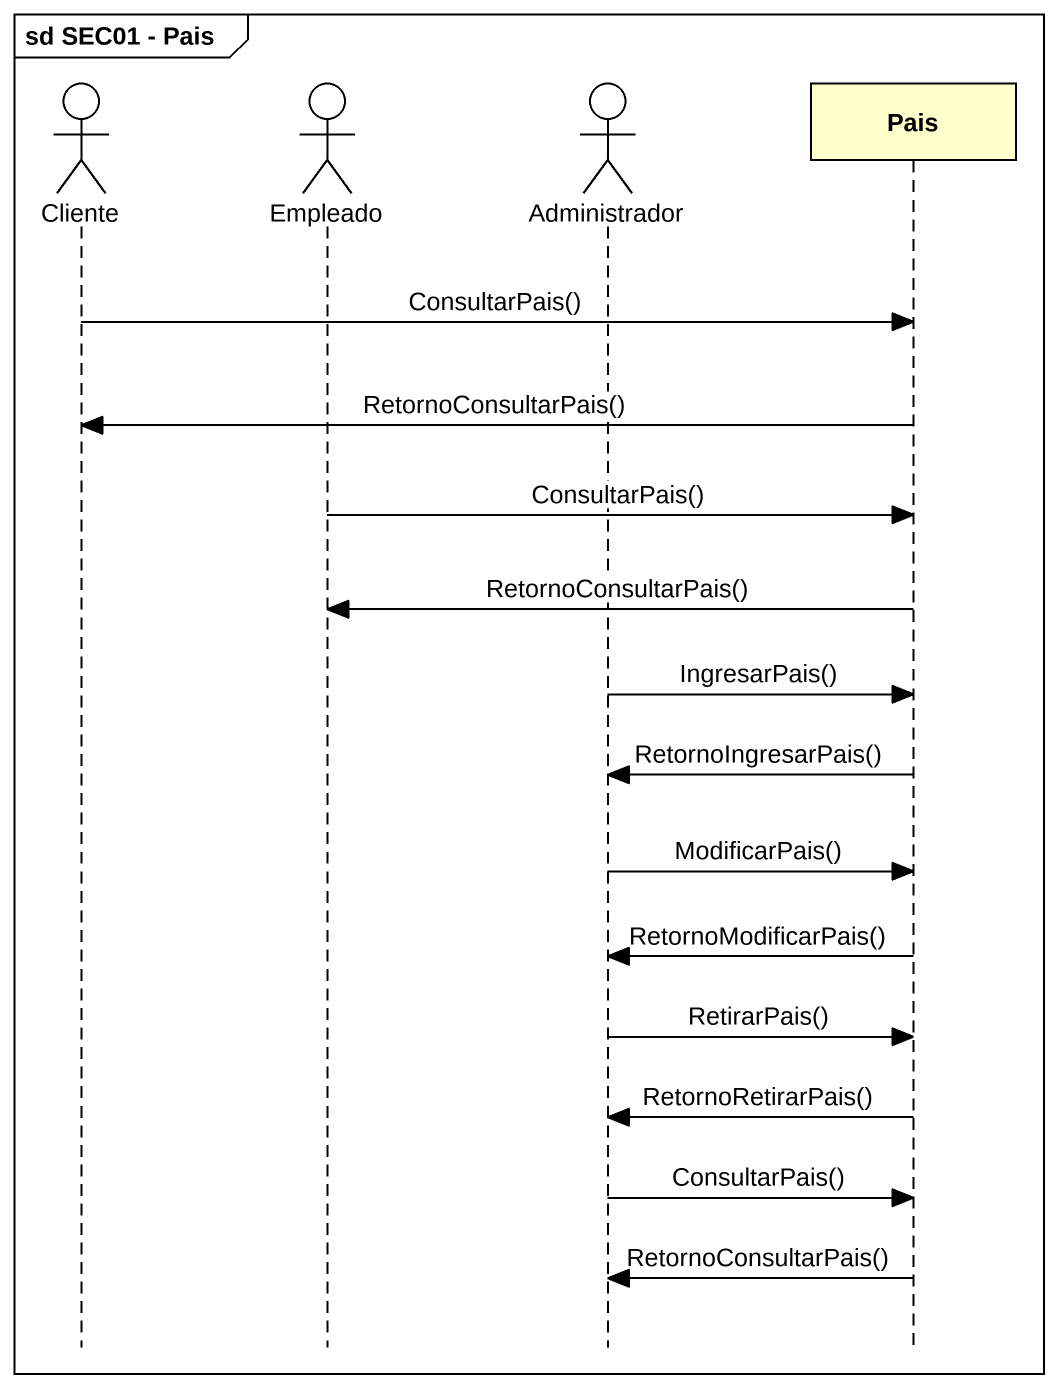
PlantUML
@startuml
mainframe sd SEC01 - Pais
hide footbox
actor Cliente
actor Empleado
actor Administrador
participant Pais

Cliente -> Pais : ConsultarPais()
Pais -> Cliente : RetornoConsultarPais()
Empleado -> Pais : ConsultarPais()
Pais -> Empleado : RetornoConsultarPais()
Administrador -> Pais : IngresarPais()
Pais -> Administrador : RetornoIngresarPais()
Administrador -> Pais : ModificarPais()
Pais -> Administrador : RetornoModificarPais()
Administrador -> Pais : RetirarPais()
Pais -> Administrador : RetornoRetirarPais()
Administrador -> Pais : ConsultarPais()
Pais -> Administrador : RetornoConsultarPais()
@enduml
